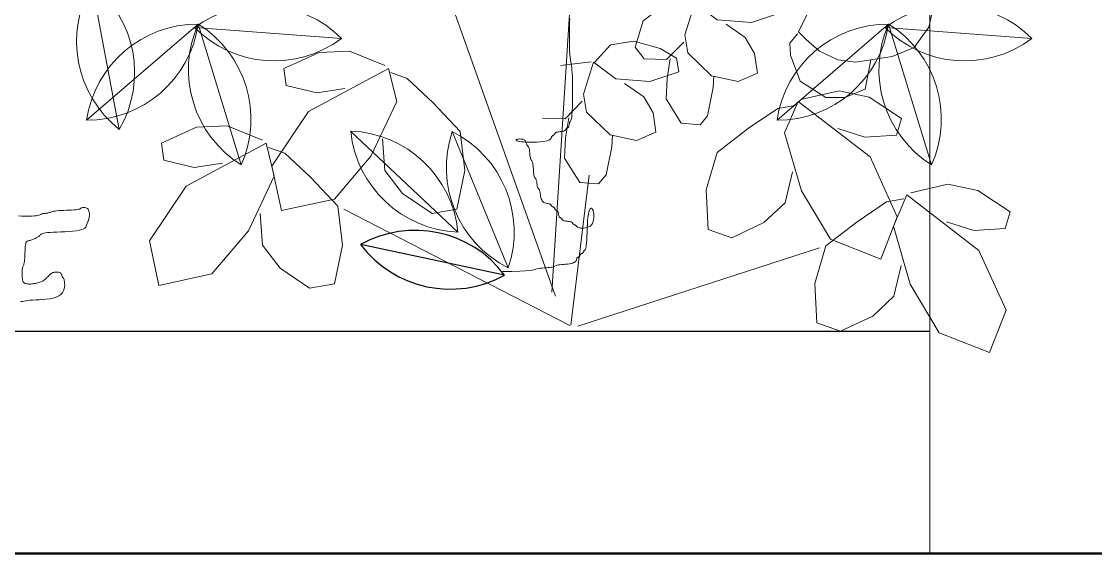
# Model space of a CAD drawing. Header units: millimetres. Extents: x 42 to 552, y 43 to 535.
# Drawn here: x 285.1917 to 285.6748, y 504.2378 to 504.4771 of the extents above; entities that cross this region are included whole.
import ezdxf

# ---------------------------------------------------------------- set-up
doc = ezdxf.new("R2010")
doc.units = ezdxf.units.MM
doc.header["$LTSCALE"] = 0.75
doc.header["$MEASUREMENT"] = 0
doc.layers.add('1VEGETAÇÃO', color=7, linetype='Continuous')
doc.layers.add('SOMBRA', color=9, linetype='Continuous')
for name, color, linetype, lineweight in [('Gramado', 9, 'Continuous', 0), ('Linhas', 7, 'Continuous', 15), ('Linhas medias', 7, 'Continuous', 30), ('Paredes', 7, 'Continuous', 50)]:
    doc.layers.add(name, color=color, linetype=linetype, lineweight=lineweight)

# ---------------------------------------------------------------- blocks, each defined once
blk = doc.blocks.new('FOLHA')
at = {"layer": 'SOMBRA'}
blk.add_line((0, 0), (0.0098, 0.13218), dxfattribs=at)
for centre, start, end in [((0.08092, 0.06046), 134.75923, 216.7621), ((-0.07113, 0.07173), 314.75923, 36.7621)]:
    blk.add_arc(centre, 0.10101, start, end, dxfattribs=at)
blk = doc.blocks.new('arbusto8vista')
for p, q in [((-0.89935, 0.13519), (-0.87478, 0.00494)), ((-0.46975, 0.09723), (-0.46983, 0.09292)), ((-0.46963, 0.10117), (-0.46975, 0.09723)), ((-0.46945, 0.10454), (-0.46963, 0.10117)), ((-0.18267, 0.0997), (-0.28303, 0.01313)), ((-0.18267, 0.0997), (-0.14392, -0.02705)), ((-0.46983, 0.09292), (-0.46985, 0.08841)), ((-0.46985, 0.08841), (-0.46983, 0.08391)), ((-0.1859, 0.09648), (-0.05371, 0.08668)), ((-0.46983, 0.08391), (-0.46975, 0.07959)), ((-0.46975, 0.07959), (-0.46963, 0.07565)), ((-0.46963, 0.07565), (-0.46945, 0.07228)), ((-0.46945, 0.07228), (-0.46922, 0.0696)), ((-0.46922, 0.0696), (-0.46896, 0.06748)), ((-0.46896, 0.06748), (-0.46867, 0.06573)), ((-0.46867, 0.06573), (-0.46837, 0.06415)), ((-0.46837, 0.06415), (-0.46807, 0.06254)), ((-0.46807, 0.06254), (-0.46778, 0.06071)), ((-0.46778, 0.06071), (-0.46752, 0.05847)), ((-0.46752, 0.05847), (-0.4673, 0.05561)), ((-0.4673, 0.05561), (-0.46712, 0.05202)), ((-0.46712, 0.05202), (-0.46699, 0.04782)), ((-0.46699, 0.04782), (-0.46692, 0.04321)), ((-0.46692, 0.04321), (-0.46689, 0.03841)), ((-0.46699, 0.029), (-0.46712, 0.0248)), ((-0.46692, 0.0336), (-0.46699, 0.029)), ((-0.46689, 0.03841), (-0.46692, 0.0336)), ((-0.4673, 0.0212), (-0.46752, 0.01836)), ((-0.46712, 0.0248), (-0.4673, 0.0212)), ((-0.46988, 0.00997), (-0.46999, 0.00937)), ((-0.46977, 0.01055), (-0.46988, 0.00997)), ((-0.46963, 0.01107), (-0.46977, 0.01055)), ((-0.46945, 0.01152), (-0.46963, 0.01107)), ((-0.46922, 0.01189), (-0.46945, 0.01152)), ((-0.46896, 0.01228), (-0.46922, 0.01189)), ((-0.46867, 0.01279), (-0.46896, 0.01228)), ((-0.46837, 0.01354), (-0.46867, 0.01279)), ((-0.46807, 0.01464), (-0.46837, 0.01354)), ((-0.46778, 0.01621), (-0.46807, 0.01464)), ((-0.46752, 0.01836), (-0.46778, 0.01621)), ((-0.57006, -0.08741), (-0.66661, 0.0034)), ((-0.52487, -0.11967), (-0.57519, 0.00295)), ((-0.48366, 0.00005), (-0.48393, -0.0001)), ((-0.48344, 0.00023), (-0.48366, 0.00005)), ((-0.48326, 0.00045), (-0.48344, 0.00023)), ((-0.4831, 0.00072), (-0.48326, 0.00045)), ((-0.48295, 0.001), (-0.4831, 0.00072)), ((-0.48277, 0.00131), (-0.48295, 0.001)), ((-0.48253, 0.00161), (-0.48277, 0.00131)), ((-0.48223, 0.00189), (-0.48253, 0.00161)), ((-0.48182, 0.00216), (-0.48223, 0.00189)), ((-0.48129, 0.00238), (-0.48182, 0.00216)), ((-0.48061, 0.00256), (-0.48129, 0.00238)), ((-0.47982, 0.0027), (-0.48061, 0.00256)), ((-0.47896, 0.00282), (-0.47982, 0.0027)), ((-0.47806, 0.00292), (-0.47896, 0.00282)), ((-0.47716, 0.00302), (-0.47806, 0.00292)), ((-0.47629, 0.00314), (-0.47716, 0.00302)), ((-0.4755, 0.00328), (-0.47629, 0.00314)), ((-0.47483, 0.00346), (-0.4755, 0.00328)), ((-0.4743, 0.00368), (-0.47483, 0.00346)), ((-0.47389, 0.00394), (-0.4743, 0.00368)), ((-0.47358, 0.00423), (-0.47389, 0.00394)), ((-0.47335, 0.00453), (-0.47358, 0.00423)), ((-0.47317, 0.00483), (-0.47335, 0.00453)), ((-0.47301, 0.00512), (-0.47317, 0.00483)), ((-0.47286, 0.00538), (-0.47301, 0.00512)), ((-0.47268, 0.00561), (-0.47286, 0.00538)), ((-0.47245, 0.00579), (-0.47268, 0.00561)), ((-0.47219, 0.00593), (-0.47245, 0.00579)), ((-0.4719, 0.00607), (-0.47219, 0.00593)), ((-0.4716, 0.00621), (-0.4719, 0.00607)), ((-0.4713, 0.00638), (-0.4716, 0.00621)), ((-0.47101, 0.00659), (-0.4713, 0.00638)), ((-0.47075, 0.00686), (-0.47101, 0.00659)), ((-0.47053, 0.00722), (-0.47075, 0.00686)), ((-0.47035, 0.00767), (-0.47053, 0.00722)), ((-0.47021, 0.00819), (-0.47035, 0.00767)), ((-0.47009, 0.00877), (-0.47021, 0.00819)), ((-0.46999, 0.00937), (-0.47009, 0.00877)), ((-0.51773, -0.00485), (-0.51765, -0.00456)), ((-0.51754, -0.00515), (-0.51773, -0.00485)), ((-0.51765, -0.00456), (-0.51732, -0.0043)), ((-0.51701, -0.00545), (-0.51754, -0.00515)), ((-0.51732, -0.0043), (-0.5168, -0.00407)), ((-0.51612, -0.00574), (-0.51701, -0.00545)), ((-0.5168, -0.00407), (-0.51612, -0.0039)), ((-0.51612, -0.0039), (-0.51533, -0.00378)), ((-0.5148, -0.006), (-0.51612, -0.00574)), ((-0.51533, -0.00378), (-0.51447, -0.00372)), ((-0.51303, -0.00622), (-0.5148, -0.006)), ((-0.51447, -0.00372), (-0.51357, -0.00374)), ((-0.51357, -0.00374), (-0.51267, -0.00382)), ((-0.51078, -0.0064), (-0.51303, -0.00622)), ((-0.51267, -0.00382), (-0.5118, -0.004)), ((-0.5118, -0.004), (-0.51102, -0.00426)), ((-0.51102, -0.00426), (-0.51034, -0.00461)), ((-0.50816, -0.00652), (-0.51078, -0.0064)), ((-0.51034, -0.00461), (-0.50981, -0.00506)), ((-0.50981, -0.00506), (-0.5094, -0.00558)), ((-0.5094, -0.00558), (-0.50909, -0.00616)), ((-0.50909, -0.00616), (-0.50886, -0.00676)), ((-0.50886, -0.00676), (-0.50868, -0.00736)), ((-0.50868, -0.00736), (-0.50853, -0.00794)), ((-0.50853, -0.00794), (-0.50837, -0.00846)), ((-0.50837, -0.00846), (-0.50819, -0.00891)), ((-0.50819, -0.00891), (-0.50796, -0.00927)), ((-0.50528, -0.00657), (-0.50816, -0.00652)), ((-0.50796, -0.00927), (-0.5077, -0.00957)), ((-0.5077, -0.00957), (-0.50741, -0.00984)), ((-0.50227, -0.00656), (-0.50528, -0.00657)), ((-0.49926, -0.00647), (-0.50227, -0.00656)), ((-0.49639, -0.0063), (-0.49926, -0.00647)), ((-0.49376, -0.00604), (-0.49639, -0.0063)), ((-0.49151, -0.00568), (-0.49376, -0.00604)), ((-0.48973, -0.00524), (-0.49151, -0.00568)), ((-0.48839, -0.00471), (-0.48973, -0.00524)), ((-0.48741, -0.00413), (-0.48839, -0.00471)), ((-0.48673, -0.00353), (-0.48741, -0.00413)), ((-0.48628, -0.00293), (-0.48673, -0.00353)), ((-0.48599, -0.00236), (-0.48628, -0.00293)), ((-0.48578, -0.00183), (-0.48599, -0.00236)), ((-0.48559, -0.00138), (-0.48578, -0.00183)), ((-0.48537, -0.00103), (-0.48559, -0.00138)), ((-0.4851, -0.00075), (-0.48537, -0.00103)), ((-0.48482, -0.00054), (-0.4851, -0.00075)), ((-0.48451, -0.00038), (-0.48482, -0.00054)), ((-0.48421, -0.00023), (-0.48451, -0.00038)), ((-0.48393, -0.0001), (-0.48421, -0.00023)), ((-0.50741, -0.00984), (-0.50711, -0.01012)), ((-0.50711, -0.01012), (-0.50681, -0.01045)), ((-0.50681, -0.01045), (-0.50652, -0.01088)), ((-0.50652, -0.01088), (-0.50626, -0.01142)), ((-0.50626, -0.01142), (-0.50604, -0.01214)), ((-0.50604, -0.01214), (-0.50586, -0.01304)), ((-0.50586, -0.01304), (-0.50572, -0.01409)), ((-0.50572, -0.01409), (-0.5056, -0.01524)), ((-0.5056, -0.01524), (-0.5055, -0.01644)), ((-0.5055, -0.01644), (-0.5054, -0.01764)), ((-0.5054, -0.01764), (-0.50528, -0.01879)), ((-0.50528, -0.01879), (-0.50514, -0.01984)), ((-0.50514, -0.01984), (-0.50496, -0.02074)), ((-0.50496, -0.02074), (-0.50474, -0.02146)), ((-0.50474, -0.02146), (-0.50447, -0.02203)), ((-0.50447, -0.02203), (-0.50419, -0.02251)), ((-0.50419, -0.02251), (-0.50388, -0.02296)), ((-0.50388, -0.02296), (-0.50358, -0.02343)), ((-0.50358, -0.02343), (-0.5033, -0.02399)), ((-0.5033, -0.02399), (-0.50303, -0.02469)), ((-0.50303, -0.02469), (-0.50281, -0.02558)), ((-0.50281, -0.02558), (-0.50263, -0.0267)), ((-0.50263, -0.0267), (-0.50249, -0.02802)), ((-0.50249, -0.02802), (-0.50237, -0.02945)), ((-0.50237, -0.02945), (-0.50227, -0.03096)), ((-0.50227, -0.03096), (-0.50217, -0.03246)), ((-0.50217, -0.03246), (-0.50205, -0.0339)), ((-0.50205, -0.0339), (-0.50191, -0.03521)), ((-0.50191, -0.03521), (-0.50173, -0.03633)), ((-0.50173, -0.03633), (-0.50151, -0.03722)), ((-0.50151, -0.03722), (-0.50124, -0.03791)), ((-0.50124, -0.03791), (-0.50096, -0.03845)), ((-0.50096, -0.03845), (-0.50066, -0.03889)), ((-0.50066, -0.03889), (-0.50036, -0.03927)), ((-0.50036, -0.03927), (-0.50007, -0.03966)), ((-0.50007, -0.03966), (-0.49981, -0.0401)), ((-0.49981, -0.0401), (-0.49958, -0.04063)), ((-0.49958, -0.04063), (-0.4994, -0.04131)), ((-0.4994, -0.04131), (-0.49926, -0.0421)), ((-0.49926, -0.0421), (-0.49915, -0.04296)), ((-0.49915, -0.04296), (-0.49904, -0.04386)), ((-0.49904, -0.04386), (-0.49894, -0.04476)), ((-0.49894, -0.04476), (-0.49882, -0.04562)), ((-0.49882, -0.04562), (-0.49868, -0.04641)), ((-0.49868, -0.04641), (-0.4985, -0.04709)), ((-0.4985, -0.04709), (-0.49828, -0.04762)), ((-0.49828, -0.04762), (-0.49802, -0.04805)), ((-0.49802, -0.04805), (-0.49773, -0.04842)), ((-0.49773, -0.04842), (-0.49743, -0.04877)), ((-0.49743, -0.04877), (-0.49713, -0.04914)), ((-0.49713, -0.04914), (-0.49684, -0.04958)), ((-0.49684, -0.04958), (-0.49658, -0.05014)), ((-0.49658, -0.05014), (-0.49635, -0.05085)), ((-0.49635, -0.05085), (-0.49617, -0.05175)), ((-0.49617, -0.05175), (-0.49602, -0.0528)), ((-0.49602, -0.0528), (-0.49586, -0.05395)), ((-0.49586, -0.05395), (-0.49568, -0.05515)), ((-0.49568, -0.05515), (-0.49545, -0.05635)), ((-0.49545, -0.05635), (-0.49514, -0.0575)), ((-0.49514, -0.0575), (-0.49473, -0.05855)), ((-0.49473, -0.05855), (-0.4942, -0.05945)), ((-0.4942, -0.05945), (-0.49352, -0.06016)), ((-0.49352, -0.06016), (-0.49274, -0.06071)), ((-0.49274, -0.06071), (-0.49187, -0.06111)), ((-0.49187, -0.06111), (-0.49097, -0.0614)), ((-0.49097, -0.0614), (-0.49007, -0.06162)), ((-0.49007, -0.06162), (-0.48921, -0.0618)), ((-0.48921, -0.0618), (-0.48842, -0.06196)), ((-0.48842, -0.06196), (-0.48774, -0.06214)), ((-0.48774, -0.06214), (-0.48721, -0.06237)), ((-0.48721, -0.06237), (-0.4868, -0.06263)), ((-0.4868, -0.06263), (-0.48649, -0.06292)), ((-0.48649, -0.06292), (-0.48626, -0.06322)), ((-0.48626, -0.06322), (-0.48608, -0.06352)), ((-0.48608, -0.06352), (-0.48593, -0.06381)), ((-0.48593, -0.06381), (-0.48577, -0.06407)), ((-0.48577, -0.06407), (-0.48559, -0.06429)), ((-0.48559, -0.06429), (-0.48537, -0.06447)), ((-0.48537, -0.06447), (-0.4851, -0.06461)), ((-0.4851, -0.06461), (-0.48482, -0.06473)), ((-0.48482, -0.06473), (-0.48451, -0.06483)), ((-0.48451, -0.06483), (-0.48421, -0.06493)), ((-0.48421, -0.06493), (-0.48393, -0.06505)), ((-0.48393, -0.06505), (-0.48366, -0.06519)), ((-0.48366, -0.06519), (-0.48344, -0.06537)), ((-0.48344, -0.06537), (-0.48326, -0.06559)), ((-0.48326, -0.06559), (-0.48312, -0.06585)), ((-0.48312, -0.06585), (-0.483, -0.06614)), ((-0.483, -0.06614), (-0.4829, -0.06644)), ((-0.4829, -0.06644), (-0.4828, -0.06674)), ((-0.4828, -0.06674), (-0.48268, -0.06703)), ((-0.48268, -0.06703), (-0.48254, -0.06729)), ((-0.48254, -0.06729), (-0.48236, -0.06752)), ((-0.48236, -0.06752), (-0.48214, -0.0677)), ((-0.45179, -0.0676), (-0.45232, -0.06916)), ((-0.45122, -0.06658), (-0.45179, -0.0676)), ((-0.45062, -0.06604), (-0.45122, -0.06658)), ((-0.45002, -0.06596), (-0.45062, -0.06604)), ((-0.44944, -0.06629), (-0.45002, -0.06596)), ((-0.44892, -0.067), (-0.44944, -0.06629)), ((-0.44847, -0.06806), (-0.44892, -0.067)), ((-0.48214, -0.0677), (-0.48187, -0.06785)), ((-0.48187, -0.06785), (-0.48159, -0.06798)), ((-0.48159, -0.06798), (-0.48129, -0.06812)), ((-0.48129, -0.06812), (-0.48099, -0.06829)), ((-0.48099, -0.06829), (-0.4807, -0.0685)), ((-0.4807, -0.0685), (-0.48044, -0.06878)), ((-0.48044, -0.06878), (-0.48021, -0.06913)), ((-0.48021, -0.06913), (-0.48003, -0.06958)), ((-0.48003, -0.06958), (-0.47989, -0.07011)), ((-0.47989, -0.07011), (-0.47978, -0.07068)), ((-0.47978, -0.07068), (-0.47967, -0.07128)), ((-0.47967, -0.07128), (-0.47957, -0.07188)), ((-0.47957, -0.07188), (-0.47945, -0.07246)), ((-0.47945, -0.07246), (-0.47931, -0.07298)), ((-0.47931, -0.07298), (-0.47913, -0.07343)), ((-0.47913, -0.07343), (-0.47891, -0.07379)), ((-0.47891, -0.07379), (-0.47865, -0.07406)), ((-0.47865, -0.07406), (-0.47836, -0.07427)), ((-0.47836, -0.07427), (-0.47806, -0.07444)), ((-0.47806, -0.07444), (-0.47776, -0.07458)), ((-0.47776, -0.07458), (-0.47747, -0.07472)), ((-0.47747, -0.07472), (-0.47721, -0.07487)), ((-0.47721, -0.07487), (-0.47698, -0.07505)), ((-0.47698, -0.07505), (-0.4768, -0.07527)), ((-0.4768, -0.07527), (-0.47665, -0.07553)), ((-0.47665, -0.07553), (-0.47649, -0.07582)), ((-0.47649, -0.07582), (-0.47631, -0.07612)), ((-0.47631, -0.07612), (-0.47608, -0.07642)), ((-0.47608, -0.07642), (-0.47577, -0.07671)), ((-0.47577, -0.07671), (-0.47536, -0.07697)), ((-0.47536, -0.07697), (-0.47483, -0.0772)), ((-0.47483, -0.0772), (-0.47416, -0.07738)), ((-0.4534, -0.07713), (-0.45361, -0.08058)), ((-0.45313, -0.07398), (-0.4534, -0.07713)), ((-0.45277, -0.07128), (-0.45313, -0.07398)), ((-0.45232, -0.06916), (-0.45277, -0.07128)), ((-0.44854, -0.07804), (-0.4481, -0.07631)), ((-0.44812, -0.0694), (-0.44847, -0.06806)), ((-0.44789, -0.07098), (-0.44812, -0.0694)), ((-0.4481, -0.07631), (-0.44786, -0.07451)), ((-0.44779, -0.07271), (-0.44789, -0.07098)), ((-0.44786, -0.07451), (-0.44779, -0.07271)), ((-0.47416, -0.07738), (-0.47337, -0.07752)), ((-0.47337, -0.07752), (-0.4725, -0.07763)), ((-0.4725, -0.07763), (-0.4716, -0.07773)), ((-0.4716, -0.07773), (-0.4707, -0.07784)), ((-0.4707, -0.07784), (-0.46984, -0.07795)), ((-0.46984, -0.07795), (-0.46905, -0.07809)), ((-0.46905, -0.07809), (-0.46837, -0.07827)), ((-0.46837, -0.07827), (-0.46784, -0.0785)), ((-0.46784, -0.0785), (-0.46743, -0.07876)), ((-0.46743, -0.07876), (-0.46712, -0.07905)), ((-0.46712, -0.07905), (-0.46689, -0.07935)), ((-0.46689, -0.07935), (-0.46671, -0.07965)), ((-0.46671, -0.07965), (-0.46656, -0.07994)), ((-0.46656, -0.07994), (-0.4664, -0.0802)), ((-0.4664, -0.0802), (-0.46622, -0.08042)), ((-0.46622, -0.08042), (-0.466, -0.0806)), ((-0.466, -0.0806), (-0.46573, -0.08074)), ((-0.46573, -0.08074), (-0.46545, -0.08086)), ((-0.46545, -0.08086), (-0.46514, -0.08096)), ((-0.46514, -0.08096), (-0.46484, -0.08106)), ((-0.46484, -0.08106), (-0.46456, -0.08118)), ((-0.46456, -0.08118), (-0.46429, -0.08132)), ((-0.46429, -0.08132), (-0.46407, -0.0815)), ((-0.46407, -0.0815), (-0.46389, -0.08172)), ((-0.46389, -0.08172), (-0.46372, -0.08199)), ((-0.46372, -0.08199), (-0.46352, -0.08227)), ((-0.46352, -0.08227), (-0.46326, -0.08257)), ((-0.46326, -0.08257), (-0.4629, -0.08287)), ((-0.4629, -0.08287), (-0.4624, -0.08316)), ((-0.4624, -0.08316), (-0.46173, -0.08342)), ((-0.46173, -0.08342), (-0.46084, -0.08365)), ((-0.46084, -0.08365), (-0.45972, -0.08382)), ((-0.45972, -0.08382), (-0.4584, -0.08391)), ((-0.4584, -0.08391), (-0.45696, -0.08389)), ((-0.45696, -0.08389), (-0.45546, -0.08372)), ((-0.45546, -0.08372), (-0.45396, -0.08337)), ((-0.45396, -0.08337), (-0.45252, -0.08282)), ((-0.45378, -0.08419), (-0.45392, -0.08779)), ((-0.45361, -0.08058), (-0.45378, -0.08419)), ((-0.45252, -0.08282), (-0.4512, -0.08202)), ((-0.4512, -0.08202), (-0.45008, -0.08096)), ((-0.45008, -0.08096), (-0.44919, -0.07961)), ((-0.44919, -0.07961), (-0.44854, -0.07804)), ((-0.4542, -0.09439), (-0.45438, -0.09709)), ((-0.45406, -0.09124), (-0.4542, -0.09439)), ((-0.45392, -0.08779), (-0.45406, -0.09124)), ((-0.45761, -0.10623), (-0.45784, -0.10641)), ((-0.45743, -0.10601), (-0.45761, -0.10623)), ((-0.45729, -0.10574), (-0.45743, -0.10601)), ((-0.45718, -0.10546), (-0.45729, -0.10574)), ((-0.45707, -0.10516), (-0.45718, -0.10546)), ((-0.45697, -0.10486), (-0.45707, -0.10516)), ((-0.45686, -0.10457), (-0.45697, -0.10486)), ((-0.45671, -0.10431), (-0.45686, -0.10457)), ((-0.45654, -0.10408), (-0.45671, -0.10431)), ((-0.45631, -0.10389), (-0.45654, -0.10408)), ((-0.45605, -0.10367), (-0.45631, -0.10389)), ((-0.45576, -0.10333), (-0.45605, -0.10367)), ((-0.45546, -0.1028), (-0.45576, -0.10333)), ((-0.45516, -0.102), (-0.45546, -0.1028)), ((-0.45487, -0.10083), (-0.45516, -0.102)), ((-0.45461, -0.09922), (-0.45487, -0.10083)), ((-0.45438, -0.09709), (-0.45461, -0.09922)), ((-0.46811, -0.11573), (-0.46968, -0.116)), ((-0.46676, -0.11537), (-0.46811, -0.11573)), ((-0.46569, -0.11492), (-0.46676, -0.11537)), ((-0.46488, -0.1144), (-0.46569, -0.11492)), ((-0.46429, -0.11382), (-0.46488, -0.1144)), ((-0.46387, -0.11322), (-0.46429, -0.11382)), ((-0.46357, -0.11262), (-0.46387, -0.11322)), ((-0.46335, -0.11205), (-0.46357, -0.11262)), ((-0.46318, -0.11152), (-0.46335, -0.11205)), ((-0.46299, -0.11107), (-0.46318, -0.11152)), ((-0.46277, -0.11071), (-0.46299, -0.11107)), ((-0.46251, -0.11044), (-0.46277, -0.11071)), ((-0.46222, -0.11023), (-0.46251, -0.11044)), ((-0.46192, -0.11006), (-0.46222, -0.11023)), ((-0.46162, -0.10992), (-0.46192, -0.11006)), ((-0.46133, -0.10979), (-0.46162, -0.10992)), ((-0.46107, -0.10964), (-0.46133, -0.10979)), ((-0.46084, -0.10946), (-0.46107, -0.10964)), ((-0.46066, -0.10923), (-0.46084, -0.10946)), ((-0.46052, -0.10897), (-0.46066, -0.10923)), ((-0.46041, -0.10868), (-0.46052, -0.10897)), ((-0.4603, -0.10838), (-0.46041, -0.10868)), ((-0.4602, -0.10808), (-0.4603, -0.10838)), ((-0.46008, -0.10779), (-0.4602, -0.10808)), ((-0.45994, -0.10753), (-0.46008, -0.10779)), ((-0.45976, -0.10731), (-0.45994, -0.10753)), ((-0.45954, -0.10713), (-0.45976, -0.10731)), ((-0.45928, -0.10699), (-0.45954, -0.10713)), ((-0.45899, -0.10687), (-0.45928, -0.10699)), ((-0.45869, -0.10677), (-0.45899, -0.10687)), ((-0.45839, -0.10667), (-0.45869, -0.10677)), ((-0.4581, -0.10655), (-0.45839, -0.10667)), ((-0.45784, -0.10641), (-0.4581, -0.10655)), ((-0.52173, -0.12283), (-0.53133, -0.1229)), ((-0.51448, -0.12264), (-0.52173, -0.12283)), ((-0.50919, -0.12235), (-0.51448, -0.12264)), ((-0.5055, -0.12199), (-0.50919, -0.12235)), ((-0.50301, -0.1216), (-0.5055, -0.12199)), ((-0.50136, -0.1212), (-0.50301, -0.1216)), ((-0.50016, -0.12082), (-0.50136, -0.1212)), ((-0.49904, -0.12048), (-0.50016, -0.12082)), ((-0.49769, -0.12021), (-0.49904, -0.12048)), ((-0.49612, -0.12001), (-0.49769, -0.12021)), ((-0.49439, -0.11984), (-0.49612, -0.12001)), ((-0.49259, -0.11971), (-0.49439, -0.11984)), ((-0.49078, -0.11959), (-0.49259, -0.11971)), ((-0.48905, -0.11946), (-0.49078, -0.11959)), ((-0.48748, -0.11932), (-0.48905, -0.11946)), ((-0.48613, -0.11914), (-0.48748, -0.11932)), ((-0.48506, -0.11891), (-0.48613, -0.11914)), ((-0.48421, -0.11865), (-0.48506, -0.11891)), ((-0.48352, -0.11836), (-0.48421, -0.11865)), ((-0.4829, -0.11806), (-0.48352, -0.11836)), ((-0.48228, -0.11776), (-0.4829, -0.11806)), ((-0.48159, -0.11747), (-0.48228, -0.11776)), ((-0.48074, -0.11721), (-0.48159, -0.11747)), ((-0.47967, -0.11699), (-0.48074, -0.11721)), ((-0.47832, -0.11681), (-0.47967, -0.11699)), ((-0.47675, -0.11666), (-0.47832, -0.11681)), ((-0.47502, -0.11652), (-0.47675, -0.11666)), ((-0.47322, -0.11638), (-0.47502, -0.11652)), ((-0.47141, -0.11621), (-0.47322, -0.11638)), ((-0.46968, -0.116), (-0.47141, -0.11621))]:
    blk.add_line(p, q)
for centre, start, end in [((-0.81215, 0.0842), 149.68098, 231.68386), ((-0.96198, 0.05593), 329.68098, 51.68386), ((-0.12544, 0.01555), 44.75923, 126.7621), ((-0.18306, -0.00131), 89.77859, 171.78147), ((-0.28264, 0.11414), 269.77859, 351.78147), ((-0.09039, 0.05861), 155.99658, 237.99946), ((-0.2362, 0.01404), 335.99658, 57.99946), ((-0.11417, 0.1676), 224.75923, 306.7621), ((-0.67057, -0.09753), 5.74917, 87.75205), ((-0.5661, 0.01352), 185.74917, 267.75205), ((-0.4795, -0.02942), 161.30863, 243.31151), ((-0.62055, -0.0873), 341.30863, 63.31151)]:
    blk.add_arc(centre, 0.10101, start, end)
at = {"rotation": 82.22966397680052}
blk.add_blockref('FOLHA', (-0.5281, -0.12613), dxfattribs=at)
blk = doc.blocks.new('arbusto2vista')
for p, q in [((-0.20177, 0.40803), (-0.21233, 0.40183)), ((-0.18224, 0.40337), (-0.19128, 0.40922)), ((-0.1808, 0.40403), (-0.16714, 0.40594)), ((-0.16714, 0.40594), (-0.15719, 0.40193)), ((-0.21233, 0.40183), (-0.21824, 0.39562)), ((-0.18949, 0.39371), (-0.18176, 0.40359)), ((-0.18176, 0.40359), (-0.17371, 0.39092)), ((-0.15719, 0.40193), (-0.15068, 0.39139)), ((-0.27982, 0.39049), (-0.26969, 0.39507)), ((-0.26969, 0.39507), (-0.26161, 0.39517)), ((-0.26161, 0.39517), (-0.2492, 0.39085)), ((-0.21824, 0.39562), (-0.21777, 0.38944)), ((-0.20402, 0.38857), (-0.18949, 0.39371)), ((-0.15068, 0.39139), (-0.15316, 0.3853)), ((-0.1417, 0.39054), (-0.13236, 0.39343)), ((-0.13236, 0.39343), (-0.12665, 0.38852)), ((-0.27929, 0.38931), (-0.28604, 0.38626)), ((-0.26838, 0.38573), (-0.27929, 0.38931)), ((-0.2492, 0.39085), (-0.2406, 0.38339)), ((-0.21777, 0.38944), (-0.20402, 0.38857)), ((-0.19964, 0.38274), (-0.19282, 0.39079)), ((-0.17371, 0.39092), (-0.17292, 0.38276)), ((-0.16286, 0.38234), (-0.17238, 0.38797)), ((-0.14869, 0.3848), (-0.1417, 0.39054)), ((-0.12665, 0.38852), (-0.12376, 0.37788)), ((-0.28604, 0.38626), (-0.28827, 0.37319)), ((-0.25738, 0.37296), (-0.26838, 0.38573)), ((-0.2406, 0.38339), (-0.23446, 0.37623)), ((-0.2018, 0.37467), (-0.19964, 0.38274)), ((-0.17292, 0.38276), (-0.18056, 0.37009)), ((-0.16085, 0.37403), (-0.16457, 0.38228)), ((-0.15316, 0.3853), (-0.16286, 0.38234)), ((-0.15416, 0.37414), (-0.14869, 0.3848)), ((-0.32675, 0.37992), (-0.34159, 0.37676)), ((-0.31668, 0.3795), (-0.32675, 0.37992)), ((-0.31103, 0.37213), (-0.31668, 0.3795)), ((-0.28751, 0.37921), (-0.29823, 0.37082)), ((-0.12376, 0.37788), (-0.12805, 0.36681)), ((-0.34159, 0.37676), (-0.35702, 0.36979)), ((-0.31191, 0.36251), (-0.31103, 0.37213)), ((-0.28827, 0.37319), (-0.28787, 0.36202)), ((-0.25097, 0.36522), (-0.25738, 0.37296)), ((-0.23446, 0.37623), (-0.23181, 0.36395)), ((-0.20075, 0.36592), (-0.2018, 0.37467)), ((-0.15808, 0.36535), (-0.16085, 0.37403)), ((-0.15527, 0.36226), (-0.15416, 0.37414)), ((-0.11421, 0.37339), (-0.12206, 0.37174)), ((-0.10734, 0.36808), (-0.11421, 0.37339)), ((-0.35794, 0.36795), (-0.36193, 0.35622)), ((-0.35702, 0.36979), (-0.34601, 0.36341)), ((-0.29823, 0.37082), (-0.30855, 0.35764)), ((-0.18056, 0.37009), (-0.19139, 0.36448)), ((-0.18152, 0.36965), (-0.17988, 0.36472)), ((-0.12206, 0.37174), (-0.13405, 0.36189)), ((-0.10178, 0.35826), (-0.10734, 0.36808)), ((-0.34601, 0.36341), (-0.33649, 0.35778)), ((-0.3237, 0.35647), (-0.31191, 0.36251)), ((-0.24247, 0.36055), (-0.25247, 0.36596)), ((-0.24502, 0.34947), (-0.25097, 0.36522)), ((-0.23181, 0.36395), (-0.23755, 0.35994)), ((-0.19139, 0.36448), (-0.20075, 0.36592)), ((-0.17988, 0.36472), (-0.17407, 0.35316)), ((-0.16181, 0.35302), (-0.15808, 0.36535)), ((-0.34162, 0.34341), (-0.34425, 0.36208)), ((-0.32879, 0.35488), (-0.33847, 0.35831)), ((-0.33649, 0.35778), (-0.3237, 0.35647)), ((-0.30855, 0.35764), (-0.31259, 0.3473)), ((-0.28787, 0.36202), (-0.28564, 0.35452)), ((-0.23755, 0.35994), (-0.24247, 0.36055)), ((-0.15352, 0.34588), (-0.15527, 0.36226)), ((-0.13405, 0.36189), (-0.13815, 0.34754)), ((-0.10223, 0.34761), (-0.10178, 0.35826)), ((-0.36193, 0.35622), (-0.35892, 0.34055)), ((-0.32106, 0.34419), (-0.32879, 0.35488)), ((-0.28564, 0.35452), (-0.27908, 0.34258)), ((-0.18708, 0.35366), (-0.19764, 0.34747)), ((-0.17658, 0.35486), (-0.18708, 0.35366)), ((-0.16755, 0.34901), (-0.17658, 0.35486)), ((-0.17407, 0.35316), (-0.16979, 0.35012)), ((-0.16979, 0.35012), (-0.16181, 0.35302)), ((-0.28692, 0.33549), (-0.28271, 0.34804)), ((-0.24992, 0.3359), (-0.24502, 0.34947)), ((-0.1748, 0.33935), (-0.16707, 0.34923)), ((-0.16707, 0.34923), (-0.15901, 0.33655)), ((-0.34897, 0.33654), (-0.34162, 0.34341)), ((-0.3414, 0.34421), (-0.33483, 0.33867)), ((-0.32621, 0.3376), (-0.32106, 0.34419)), ((-0.31259, 0.3473), (-0.31171, 0.33635)), ((-0.19764, 0.34747), (-0.20355, 0.34125)), ((-0.1446, 0.33197), (-0.15352, 0.34588)), ((-0.13815, 0.34754), (-0.14076, 0.33239)), ((-0.10666, 0.33163), (-0.10223, 0.34761)), ((-0.35892, 0.34055), (-0.34897, 0.33654)), ((-0.33483, 0.33867), (-0.32621, 0.3376)), ((-0.27908, 0.34258), (-0.27241, 0.33425)), ((-0.20355, 0.34125), (-0.20308, 0.33508)), ((-0.18932, 0.3342), (-0.1748, 0.33935)), ((-0.09396, 0.33043), (-0.10481, 0.33829)), ((-0.31171, 0.33635), (-0.30894, 0.32767)), ((-0.29277, 0.32788), (-0.28692, 0.33549)), ((-0.27241, 0.33425), (-0.26182, 0.33265)), ((-0.24539, 0.26417), (-0.27097, 0.3349)), ((-0.26182, 0.33265), (-0.24992, 0.3359)), ((-0.24379, 0.26064), (-0.19381, 0.33643)), ((-0.20308, 0.33508), (-0.18932, 0.3342)), ((-0.18495, 0.32838), (-0.17813, 0.33642)), ((-0.15901, 0.33655), (-0.15823, 0.32839)), ((-0.13923, 0.32747), (-0.1446, 0.33197)), ((-0.14076, 0.33239), (-0.13518, 0.32052)), ((-0.11097, 0.32466), (-0.10666, 0.33163)), ((-0.09424, 0.3206), (-0.09396, 0.33043)), ((-0.30894, 0.32767), (-0.30194, 0.32374)), ((-0.30194, 0.32374), (-0.29277, 0.32788)), ((-0.18711, 0.32031), (-0.18495, 0.32838)), ((-0.15823, 0.32839), (-0.16586, 0.31572)), ((-0.14615, 0.31966), (-0.14988, 0.32791)), ((-0.11796, 0.31891), (-0.11097, 0.32466)), ((-0.18606, 0.31156), (-0.18711, 0.32031)), ((-0.14339, 0.31098), (-0.14615, 0.31966)), ((-0.13518, 0.32052), (-0.12981, 0.31398)), ((-0.1253, 0.31562), (-0.11796, 0.31891)), ((-0.09788, 0.31281), (-0.09424, 0.3206)), ((-0.34049, 0.31426), (-0.35743, 0.31426)), ((-0.35743, 0.31426), (-0.35002, 0.30392)), ((-0.32567, 0.31103), (-0.34049, 0.31426)), ((-0.16586, 0.31572), (-0.17669, 0.31012)), ((-0.16683, 0.31528), (-0.16518, 0.31035)), ((-0.12981, 0.31398), (-0.1253, 0.31562)), ((-0.35902, 0.31297), (-0.36749, 0.30392)), ((-0.31667, 0.3065), (-0.32567, 0.31103)), ((-0.17669, 0.31012), (-0.18606, 0.31156)), ((-0.16518, 0.31035), (-0.15937, 0.29879)), ((-0.14711, 0.29865), (-0.14339, 0.31098)), ((-0.12677, 0.30825), (-0.12913, 0.31316)), ((-0.10938, 0.30541), (-0.09788, 0.31281)), ((-0.31455, 0.29745), (-0.31667, 0.3065)), ((-0.12175, 0.30621), (-0.12677, 0.30825)), ((-0.12175, 0.30621), (-0.10938, 0.30541)), ((-0.36749, 0.30392), (-0.37119, 0.2884)), ((-0.35425, 0.28388), (-0.34896, 0.30198)), ((-0.35002, 0.30392), (-0.34366, 0.29487)), ((-0.13829, 0.29901), (-0.13501, 0.30333)), ((-0.33784, 0.28905), (-0.34525, 0.29616)), ((-0.34366, 0.29487), (-0.33255, 0.2884)), ((-0.31931, 0.28905), (-0.31455, 0.29745)), ((-0.15937, 0.29879), (-0.1551, 0.29576)), ((-0.1551, 0.29576), (-0.14711, 0.29865)), ((-0.31296, 0.23022), (-0.32831, 0.29034)), ((-0.37119, 0.2884), (-0.36378, 0.28064)), ((-0.33519, 0.27612), (-0.33784, 0.28905)), ((-0.33255, 0.2884), (-0.31931, 0.28905)), ((-0.36378, 0.28064), (-0.35425, 0.28388)), ((-0.35372, 0.28452), (-0.35002, 0.27677)), ((-0.38125, 0.27806), (-0.38866, 0.26707)), ((-0.37384, 0.27806), (-0.38125, 0.27806)), ((-0.37384, 0.27935), (-0.36272, 0.27935)), ((-0.36537, 0.2703), (-0.37384, 0.27806)), ((-0.36272, 0.27935), (-0.35531, 0.27612)), ((-0.35531, 0.27612), (-0.34578, 0.26707)), ((-0.35002, 0.27677), (-0.34261, 0.27224)), ((-0.34261, 0.27224), (-0.33519, 0.27612)), ((-0.38548, 0.27224), (-0.39872, 0.26901)), ((-0.39872, 0.26901), (-0.41354, 0.26125)), ((-0.38866, 0.26707), (-0.3929, 0.25673)), ((-0.3606, 0.25414), (-0.36537, 0.2703)), ((-0.34578, 0.26707), (-0.34102, 0.25673)), ((-0.41354, 0.26125), (-0.42148, 0.25349)), ((-0.3929, 0.25673), (-0.39395, 0.24897)), ((-0.34102, 0.25673), (-0.33837, 0.24768)), ((-0.25585, 0.06712), (-0.24379, 0.26064)), ((-0.42148, 0.25349), (-0.42519, 0.24315)), ((-0.35796, 0.24444), (-0.3606, 0.25414)), ((-0.39395, 0.24897), (-0.3929, 0.23539)), ((-0.33837, 0.24768), (-0.34102, 0.23539)), ((-0.42519, 0.24315), (-0.42625, 0.2341)), ((-0.40295, 0.23216), (-0.39395, 0.24186)), ((-0.35213, 0.23669), (-0.35902, 0.24574)), ((-0.35902, 0.22764), (-0.35796, 0.24444)), ((-0.31614, 0.22634), (-0.34366, 0.24121)), ((-0.41142, 0.22764), (-0.40295, 0.23216)), ((-0.3929, 0.23539), (-0.39025, 0.22505)), ((-0.3479, 0.2341), (-0.35213, 0.23669)), ((-0.34102, 0.23539), (-0.3479, 0.2341)), ((-0.42148, 0.22764), (-0.41142, 0.22764)), ((-0.36907, 0.21729), (-0.35902, 0.22764)), ((-0.2542, 0.06538), (-0.31296, 0.23022)), ((-0.12577, 0.21915), (-0.11161, 0.22756)), ((-0.11161, 0.22756), (-0.10034, 0.2315)), ((-0.10034, 0.2315), (-0.08838, 0.23096)), ((-0.08838, 0.23096), (-0.08024, 0.227)), ((-0.39025, 0.22505), (-0.38125, 0.21923)), ((-0.08024, 0.227), (-0.07373, 0.21971)), ((-0.38125, 0.21923), (-0.36907, 0.21729)), ((-0.1347, 0.20525), (-0.12577, 0.21915)), ((-0.07373, 0.21971), (-0.07581, 0.21248)), ((-0.10311, 0.20811), (-0.11786, 0.20588)), ((-0.08916, 0.20131), (-0.10311, 0.20811)), ((-0.07581, 0.21248), (-0.08428, 0.20542)), ((-0.19105, 0.19713), (-0.18385, 0.20513)), ((-0.18385, 0.20513), (-0.1734, 0.2067)), ((-0.1734, 0.2067), (-0.16159, 0.20346)), ((-0.16159, 0.20346), (-0.15428, 0.19899)), ((-0.13655, 0.1985), (-0.1347, 0.20525)), ((-0.11786, 0.20588), (-0.13272, 0.20193)), ((-0.08428, 0.20542), (-0.09613, 0.20471)), ((-0.15428, 0.19899), (-0.15312, 0.19291)), ((-0.13272, 0.20193), (-0.14119, 0.19192)), ((-0.08439, 0.19487), (-0.08916, 0.20131)), ((-0.20631, 0.19569), (-0.21487, 0.18923)), ((-0.19262, 0.19739), (-0.20631, 0.19569)), ((-0.19158, 0.19722), (-0.19606, 0.18289)), ((-0.18154, 0.18969), (-0.19158, 0.19722)), ((-0.08636, 0.18641), (-0.08439, 0.19487)), ((-0.21487, 0.18923), (-0.21842, 0.17737)), ((-0.16618, 0.18849), (-0.18154, 0.18969)), ((-0.15312, 0.19291), (-0.16618, 0.18849)), ((-0.14119, 0.19192), (-0.1449, 0.18431)), ((-0.1689, 0.18173), (-0.17757, 0.18773)), ((-0.1449, 0.18431), (-0.14153, 0.1809)), ((-0.09297, 0.17726), (-0.08636, 0.18641)), ((-0.22949, 0.17852), (-0.21905, 0.18009)), ((-0.21905, 0.18009), (-0.20724, 0.17685)), ((-0.20431, 0.17179), (-0.19658, 0.1797)), ((-0.19606, 0.18289), (-0.1947, 0.1748)), ((-0.16471, 0.17449), (-0.1689, 0.18173)), ((-0.14885, 0.17917), (-0.14537, 0.18336)), ((-0.14861, 0.17375), (-0.14885, 0.17917)), ((-0.14153, 0.1809), (-0.13548, 0.1756)), ((-0.36063, 0.17498), (-0.37651, 0.16787)), ((-0.34687, 0.17562), (-0.36063, 0.17498)), ((-0.33099, 0.16916), (-0.34687, 0.17562)), ((-0.2367, 0.17053), (-0.22949, 0.17852)), ((-0.21842, 0.17737), (-0.21444, 0.17213)), ((-0.20724, 0.17685), (-0.19992, 0.17238)), ((-0.1947, 0.1748), (-0.18404, 0.16455)), ((-0.16345, 0.16577), (-0.16471, 0.17449)), ((-0.13548, 0.1756), (-0.12735, 0.17164)), ((-0.10284, 0.17324), (-0.09297, 0.17726)), ((-0.23827, 0.17078), (-0.25195, 0.16909)), ((-0.23722, 0.17061), (-0.24171, 0.15628)), ((-0.22719, 0.16308), (-0.23722, 0.17061)), ((-0.21444, 0.17213), (-0.20431, 0.17179)), ((-0.2041, 0.16324), (-0.20264, 0.17217)), ((-0.19992, 0.17238), (-0.19877, 0.1663)), ((-0.14861, 0.17375), (-0.14418, 0.16217)), ((-0.12735, 0.17164), (-0.11922, 0.17062)), ((-0.11922, 0.17062), (-0.10284, 0.17324)), ((-0.11502, 0.15856), (-0.11239, 0.17171)), ((-0.37651, 0.16787), (-0.37545, 0.16011)), ((-0.3294, 0.16787), (-0.3654, 0.14847)), ((-0.32569, 0.153), (-0.3294, 0.16787)), ((-0.32093, 0.16334), (-0.32834, 0.16593)), ((-0.19877, 0.1663), (-0.21183, 0.16188)), ((-0.18404, 0.16455), (-0.17212, 0.16195)), ((-0.18299, 0.16438), (-0.1833, 0.15919)), ((-0.17212, 0.16195), (-0.16345, 0.16577)), ((-0.37545, 0.16011), (-0.36169, 0.15688)), ((-0.30928, 0.15235), (-0.32093, 0.16334)), ((-0.21183, 0.16188), (-0.22719, 0.16308)), ((-0.21454, 0.15512), (-0.22322, 0.16112)), ((-0.20451, 0.15414), (-0.2041, 0.16324)), ((-0.14418, 0.16217), (-0.13268, 0.1548)), ((-0.36169, 0.15688), (-0.34899, 0.15882)), ((-0.24171, 0.15628), (-0.24034, 0.1482)), ((-0.21036, 0.14789), (-0.21454, 0.15512)), ((-0.1833, 0.15919), (-0.18591, 0.14651)), ((-0.14339, 0.15398), (-0.12667, 0.1578)), ((-0.13268, 0.1548), (-0.12408, 0.15473)), ((-0.12667, 0.1578), (-0.11319, 0.15495)), ((-0.12408, 0.15473), (-0.11502, 0.15856)), ((-0.11319, 0.15495), (-0.09867, 0.14537)), ((-0.33734, 0.12843), (-0.32569, 0.153)), ((-0.29711, 0.13942), (-0.30928, 0.15235)), ((-0.24995, 0.14518), (-0.24223, 0.15309)), ((-0.19771, 0.1432), (-0.20451, 0.15414)), ((-0.16752, 0.14089), (-0.15425, 0.14986)), ((-0.15425, 0.14986), (-0.14652, 0.15122)), ((-0.15122, 0.13888), (-0.14516, 0.15296)), ((-0.14516, 0.15296), (-0.11276, 0.12802)), ((-0.3654, 0.14847), (-0.38181, 0.12391)), ((-0.26009, 0.14553), (-0.24995, 0.14518)), ((-0.24974, 0.13663), (-0.24828, 0.14556)), ((-0.24034, 0.1482), (-0.22968, 0.13794)), ((-0.2091, 0.13917), (-0.21036, 0.14789)), ((-0.18591, 0.14651), (-0.18925, 0.14247)), ((-0.09867, 0.14537), (-0.10096, 0.13788)), ((-0.41569, 0.14136), (-0.43157, 0.13425)), ((-0.40192, 0.14201), (-0.41569, 0.14136)), ((-0.38604, 0.13555), (-0.40192, 0.14201)), ((-0.18925, 0.14247), (-0.19771, 0.1432)), ((-0.18162, 0.13009), (-0.16752, 0.14089)), ((-0.11506, 0.13691), (-0.12729, 0.14087)), ((-0.33205, 0.13619), (-0.33099, 0.12197)), ((-0.29499, 0.12197), (-0.29711, 0.13942)), ((-0.25016, 0.12753), (-0.24974, 0.13663)), ((-0.22968, 0.13794), (-0.21777, 0.13534)), ((-0.22864, 0.13777), (-0.22895, 0.13258)), ((-0.21777, 0.13534), (-0.2091, 0.13917)), ((-0.14368, 0.11276), (-0.15122, 0.13888)), ((-0.10096, 0.13788), (-0.11506, 0.13691)), ((-0.43157, 0.13425), (-0.43051, 0.1265)), ((-0.38445, 0.13425), (-0.42045, 0.11486)), ((-0.38075, 0.11938), (-0.38445, 0.13425)), ((-0.37598, 0.12973), (-0.38339, 0.13231)), ((-0.22895, 0.13258), (-0.23155, 0.11991)), ((-0.43051, 0.1265), (-0.41674, 0.12326)), ((-0.36434, 0.11874), (-0.37598, 0.12973)), ((-0.35375, 0.10904), (-0.33734, 0.12843)), ((-0.24336, 0.11659), (-0.25016, 0.12753)), ((-0.18652, 0.11321), (-0.18162, 0.13009)), ((-0.11276, 0.12802), (-0.10052, 0.10113)), ((-0.41674, 0.12326), (-0.40404, 0.1252)), ((-0.38181, 0.12391), (-0.37757, 0.10387)), ((-0.33099, 0.12197), (-0.32305, 0.11163)), ((-0.2987, 0.10452), (-0.29499, 0.12197)), ((-0.14766, 0.12127), (-0.15099, 0.10741)), ((-0.39239, 0.09482), (-0.38075, 0.11938)), ((-0.35216, 0.10581), (-0.36434, 0.11874)), ((-0.2474, 0.05241), (-0.23908, 0.11983)), ((-0.2349, 0.11587), (-0.24336, 0.11659)), ((-0.23155, 0.11991), (-0.2349, 0.11587)), ((-0.42045, 0.11486), (-0.43686, 0.0903)), ((-0.32305, 0.11163), (-0.30981, 0.10258)), ((-0.18567, 0.09539), (-0.18652, 0.11321)), ((-0.13061, 0.09098), (-0.14368, 0.11276)), ((-0.09447, 0.11193), (-0.07775, 0.11575)), ((-0.07775, 0.11575), (-0.06427, 0.1129)), ((-0.06427, 0.1129), (-0.04975, 0.10332)), ((-0.37757, 0.10387), (-0.35375, 0.10904)), ((-0.15099, 0.10741), (-0.1605, 0.09848)), ((-0.1186, 0.09884), (-0.10533, 0.10781)), ((-0.10533, 0.10781), (-0.0976, 0.10917)), ((-0.1023, 0.09684), (-0.09625, 0.11091)), ((-0.09625, 0.11091), (-0.06384, 0.08597)), ((-0.3871, 0.10258), (-0.38604, 0.08836)), ((-0.35004, 0.08836), (-0.35216, 0.10581)), ((-0.24788, 0.05216), (-0.34951, 0.10452)), ((-0.30981, 0.10258), (-0.2987, 0.10452)), ((-0.04975, 0.10332), (-0.05204, 0.09584)), ((-0.1605, 0.09848), (-0.17502, 0.09168)), ((-0.1327, 0.08805), (-0.1186, 0.09884)), ((-0.10052, 0.10113), (-0.10793, 0.08204)), ((-0.09476, 0.07072), (-0.1023, 0.09684)), ((-0.06615, 0.09486), (-0.07837, 0.09883)), ((-0.4088, 0.07543), (-0.39239, 0.09482)), ((-0.17502, 0.09168), (-0.18567, 0.09539)), ((-0.05204, 0.09584), (-0.06615, 0.09486)), ((-0.43686, 0.0903), (-0.43263, 0.07026)), ((-0.38604, 0.08836), (-0.3781, 0.07801)), ((-0.35375, 0.0709), (-0.35004, 0.08836)), ((-0.24427, 0.0519), (-0.13552, 0.0872)), ((-0.1376, 0.07116), (-0.1327, 0.08805)), ((-0.10793, 0.08204), (-0.13061, 0.09098)), ((-0.06384, 0.08597), (-0.05161, 0.05909)), ((-0.3781, 0.07801), (-0.36487, 0.06896)), ((-0.09874, 0.07923), (-0.10207, 0.06536)), ((-0.43263, 0.07026), (-0.4088, 0.07543)), ((-0.36487, 0.06896), (-0.35375, 0.0709)), ((-0.13676, 0.05334), (-0.1376, 0.07116)), ((-0.08169, 0.04893), (-0.09476, 0.07072)), ((-0.10207, 0.06536), (-0.11158, 0.05643)), ((-0.05161, 0.05909), (-0.05901, 0.03999)), ((-0.1261, 0.04963), (-0.13676, 0.05334)), ((-0.11158, 0.05643), (-0.1261, 0.04963)), ((-0.05901, 0.03999), (-0.08169, 0.04893))]:
    blk.add_line(p, q)
at = {"layer": '1VEGETAÇÃO'}
blk.add_line((-0.19128, 0.40922), (-0.20177, 0.40803), dxfattribs=at)
blk = doc.blocks.new('arbusto7vista')
for p, q in [((-0.17103, 0.35752), (-0.17412, 0.35781)), ((-0.16793, 0.35737), (-0.17103, 0.35752)), ((-0.15995, 0.35758), (-0.16226, 0.35743)), ((-0.15811, 0.35777), (-0.15995, 0.35758)), ((-0.15672, 0.35799), (-0.15811, 0.35777)), ((-0.15568, 0.35824), (-0.15672, 0.35799)), ((-0.15492, 0.3585), (-0.15568, 0.35824)), ((-0.15436, 0.35876), (-0.15492, 0.3585)), ((-0.15391, 0.359), (-0.15436, 0.35876)), ((-0.15349, 0.35923), (-0.15391, 0.359)), ((-0.15302, 0.35942), (-0.15349, 0.35923)), ((-0.15244, 0.35957), (-0.15302, 0.35942)), ((-0.15176, 0.3597), (-0.15244, 0.35957)), ((-0.151, 0.35979), (-0.15176, 0.3597)), ((-0.15019, 0.35988), (-0.151, 0.35979)), ((-0.14936, 0.35997), (-0.15019, 0.35988)), ((-0.14854, 0.36007), (-0.14936, 0.35997)), ((-0.14775, 0.36019), (-0.14854, 0.36007)), ((-0.14702, 0.36034), (-0.14775, 0.36019)), ((-0.14636, 0.36054), (-0.14702, 0.36034)), ((-0.14573, 0.36076), (-0.14636, 0.36054)), ((-0.14509, 0.36101), (-0.14573, 0.36076)), ((-0.14436, 0.36127), (-0.14509, 0.36101)), ((-0.14351, 0.36152), (-0.14436, 0.36127)), ((-0.14247, 0.36177), (-0.14351, 0.36152)), ((-0.1412, 0.362), (-0.14247, 0.36177)), ((-0.13963, 0.36219), (-0.1412, 0.362)), ((-0.13774, 0.36234), (-0.13963, 0.36219)), ((-0.1356, 0.36246), (-0.13774, 0.36234)), ((-0.13329, 0.36256), (-0.1356, 0.36246)), ((-0.13092, 0.36265), (-0.13329, 0.36256)), ((-0.12856, 0.36274), (-0.13092, 0.36265)), ((-0.12632, 0.36284), (-0.12856, 0.36274)), ((-0.12428, 0.36296), (-0.12632, 0.36284)), ((-0.12255, 0.36311), (-0.12428, 0.36296)), ((-0.12117, 0.36331), (-0.12255, 0.36311)), ((-0.12012, 0.36353), (-0.12117, 0.36331)), ((-0.11933, 0.36378), (-0.12012, 0.36353)), ((-0.11874, 0.36404), (-0.11933, 0.36378)), ((-0.11827, 0.36429), (-0.11874, 0.36404)), ((-0.11787, 0.36454), (-0.11827, 0.36429)), ((-0.11747, 0.36477), (-0.11787, 0.36454)), ((-0.11701, 0.36496), (-0.11747, 0.36477)), ((-0.11643, 0.36511), (-0.11701, 0.36496)), ((-0.11575, 0.3652), (-0.11643, 0.36511)), ((-0.11501, 0.36521), (-0.11575, 0.3652)), ((-0.11424, 0.36513), (-0.11501, 0.36521)), ((-0.11346, 0.36494), (-0.11424, 0.36513)), ((-0.11272, 0.36463), (-0.11346, 0.36494)), ((-0.11205, 0.36418), (-0.11272, 0.36463)), ((-0.11147, 0.36357), (-0.11205, 0.36418)), ((-0.11101, 0.3628), (-0.11147, 0.36357)), ((-0.11067, 0.36189), (-0.11101, 0.3628)), ((-0.11044, 0.36089), (-0.11067, 0.36189)), ((-0.11031, 0.35983), (-0.11044, 0.36089)), ((-0.11039, 0.35665), (-0.1103, 0.35767)), ((-0.11027, 0.35874), (-0.11031, 0.35983)), ((-0.1103, 0.35767), (-0.11027, 0.35874)), ((-0.16497, 0.35735), (-0.16793, 0.35737)), ((-0.16226, 0.35743), (-0.16497, 0.35735)), ((-0.1136, 0.34748), (-0.11308, 0.34831)), ((-0.11308, 0.34831), (-0.11276, 0.34913)), ((-0.11276, 0.34913), (-0.11255, 0.34992)), ((-0.11255, 0.34992), (-0.11239, 0.35065)), ((-0.11239, 0.35065), (-0.1122, 0.35131)), ((-0.1122, 0.35131), (-0.11197, 0.3519)), ((-0.11197, 0.3519), (-0.11172, 0.35246)), ((-0.11172, 0.35246), (-0.11147, 0.35302)), ((-0.11147, 0.35302), (-0.11121, 0.3536)), ((-0.11121, 0.3536), (-0.11096, 0.35422)), ((-0.11096, 0.35422), (-0.11074, 0.35493)), ((-0.11074, 0.35493), (-0.11054, 0.35573)), ((-0.11054, 0.35573), (-0.11039, 0.35665)), ((-0.15745, 0.33808), (-0.15687, 0.33843)), ((-0.15687, 0.33843), (-0.15636, 0.33877)), ((-0.15636, 0.33877), (-0.15591, 0.33912)), ((-0.15591, 0.33912), (-0.15549, 0.33947)), ((-0.15549, 0.33947), (-0.15511, 0.33981)), ((-0.15511, 0.33981), (-0.15475, 0.34016)), ((-0.15475, 0.34016), (-0.15441, 0.3405)), ((-0.15441, 0.3405), (-0.15405, 0.34085)), ((-0.15405, 0.34085), (-0.15362, 0.34119)), ((-0.15362, 0.34119), (-0.15305, 0.34152)), ((-0.15305, 0.34152), (-0.15227, 0.34183)), ((-0.15227, 0.34183), (-0.15121, 0.34212)), ((-0.15121, 0.34212), (-0.1498, 0.34239)), ((-0.1498, 0.34239), (-0.14796, 0.34262)), ((-0.14796, 0.34262), (-0.14563, 0.34281)), ((-0.14563, 0.34281), (-0.14278, 0.34297)), ((-0.14278, 0.34297), (-0.13951, 0.3431)), ((-0.13951, 0.3431), (-0.13597, 0.34323)), ((-0.13597, 0.34323), (-0.1323, 0.34339)), ((-0.1323, 0.34339), (-0.12866, 0.34359)), ((-0.12866, 0.34359), (-0.12518, 0.34385)), ((-0.12518, 0.34385), (-0.12202, 0.3442)), ((-0.12202, 0.3442), (-0.11932, 0.34466)), ((-0.11932, 0.34466), (-0.11718, 0.34524)), ((-0.11718, 0.34524), (-0.11557, 0.34592)), ((-0.11557, 0.34592), (-0.1144, 0.34668)), ((-0.1144, 0.34668), (-0.1136, 0.34748)), ((-0.16807, 0.32793), (-0.16795, 0.32973)), ((-0.16795, 0.32973), (-0.16779, 0.33128)), ((-0.16779, 0.33128), (-0.1676, 0.3325)), ((-0.1676, 0.3325), (-0.16735, 0.33342)), ((-0.16735, 0.33342), (-0.16706, 0.33409)), ((-0.16706, 0.33409), (-0.1667, 0.33456)), ((-0.1667, 0.33456), (-0.16628, 0.33489)), ((-0.16628, 0.33489), (-0.16578, 0.3351)), ((-0.16578, 0.3351), (-0.16521, 0.33527)), ((-0.16521, 0.33527), (-0.16456, 0.33543)), ((-0.16456, 0.33543), (-0.16383, 0.33562)), ((-0.16383, 0.33562), (-0.16303, 0.33585)), ((-0.16303, 0.33585), (-0.16219, 0.33612)), ((-0.16219, 0.33612), (-0.16133, 0.33641)), ((-0.16133, 0.33641), (-0.16047, 0.33672)), ((-0.16047, 0.33672), (-0.15963, 0.33705)), ((-0.15963, 0.33705), (-0.15883, 0.33739)), ((-0.15883, 0.33739), (-0.1581, 0.33774)), ((-0.1581, 0.33774), (-0.15745, 0.33808)), ((-0.16856, 0.31805), (-0.16844, 0.31986)), ((-0.16844, 0.31986), (-0.16834, 0.32183)), ((-0.16834, 0.32183), (-0.16826, 0.32389)), ((-0.16826, 0.32389), (-0.16817, 0.32596)), ((-0.16817, 0.32596), (-0.16807, 0.32793)), ((-0.17082, 0.30842), (-0.17072, 0.30955)), ((-0.17072, 0.30955), (-0.17056, 0.31051)), ((-0.17056, 0.31051), (-0.17037, 0.31128)), ((-0.17037, 0.31128), (-0.17015, 0.3119)), ((-0.17015, 0.3119), (-0.1699, 0.31245)), ((-0.1699, 0.31245), (-0.16964, 0.31299)), ((-0.16964, 0.31299), (-0.16938, 0.3136)), ((-0.16938, 0.3136), (-0.16914, 0.31434)), ((-0.16914, 0.31434), (-0.16891, 0.31529)), ((-0.16891, 0.31529), (-0.16872, 0.31651)), ((-0.16872, 0.31651), (-0.16856, 0.31805)), ((-0.17091, 0.30584), (-0.17089, 0.30716)), ((-0.17089, 0.3045), (-0.17091, 0.30584)), ((-0.17089, 0.30716), (-0.17082, 0.30842)), ((-0.17082, 0.30318), (-0.17089, 0.3045)), ((-0.17072, 0.30194), (-0.17082, 0.30318)), ((-0.17056, 0.30082), (-0.17072, 0.30194)), ((-0.17037, 0.29987), (-0.17056, 0.30082)), ((-0.17012, 0.29907), (-0.17037, 0.29987)), ((-0.15133, 0.29967), (-0.15191, 0.29932)), ((-0.15082, 0.30002), (-0.15133, 0.29967)), ((-0.15037, 0.30036), (-0.15082, 0.30002)), ((-0.14995, 0.30071), (-0.15037, 0.30036)), ((-0.14957, 0.30105), (-0.14995, 0.30071)), ((-0.14921, 0.3014), (-0.14957, 0.30105)), ((-0.14886, 0.30175), (-0.14921, 0.3014)), ((-0.14852, 0.30209), (-0.14886, 0.30175)), ((-0.14817, 0.30244), (-0.14852, 0.30209)), ((-0.14783, 0.30279), (-0.14817, 0.30244)), ((-0.14748, 0.30313), (-0.14783, 0.30279)), ((-0.14713, 0.30348), (-0.14748, 0.30313)), ((-0.14679, 0.30382), (-0.14713, 0.30348)), ((-0.14644, 0.30417), (-0.14679, 0.30382)), ((-0.14609, 0.30452), (-0.14644, 0.30417)), ((-0.14575, 0.30486), (-0.14609, 0.30452)), ((-0.14539, 0.3052), (-0.14575, 0.30486)), ((-0.14501, 0.30553), (-0.14539, 0.3052)), ((-0.14459, 0.30584), (-0.14501, 0.30553)), ((-0.14414, 0.30613), (-0.14459, 0.30584)), ((-0.14363, 0.3064), (-0.14414, 0.30613)), ((-0.14305, 0.30663), (-0.14363, 0.3064)), ((-0.1424, 0.30682), (-0.14305, 0.30663)), ((-0.14167, 0.30697), (-0.1424, 0.30682)), ((-0.14088, 0.30707), (-0.14167, 0.30697)), ((-0.14006, 0.30712), (-0.14088, 0.30707)), ((-0.13923, 0.30711), (-0.14006, 0.30712)), ((-0.13842, 0.30703), (-0.13923, 0.30711)), ((-0.13766, 0.30689), (-0.13842, 0.30703)), ((-0.13698, 0.30666), (-0.13766, 0.30689)), ((-0.1364, 0.30636), (-0.13698, 0.30666)), ((-0.13594, 0.30598), (-0.1364, 0.30636)), ((-0.13559, 0.30552), (-0.13594, 0.30598)), ((-0.13533, 0.30503), (-0.13559, 0.30552)), ((-0.13513, 0.30452), (-0.13533, 0.30503)), ((-0.13497, 0.304), (-0.13513, 0.30452)), ((-0.13484, 0.30351), (-0.13497, 0.304)), ((-0.13471, 0.30306), (-0.13484, 0.30351)), ((-0.13455, 0.30267), (-0.13471, 0.30306)), ((-0.13436, 0.30236), (-0.13455, 0.30267)), ((-0.13413, 0.30209), (-0.13436, 0.30236)), ((-0.13389, 0.3018), (-0.13413, 0.30209)), ((-0.13363, 0.30146), (-0.13389, 0.3018)), ((-0.13337, 0.30101), (-0.13363, 0.30146)), ((-0.13312, 0.3004), (-0.13337, 0.30101)), ((-0.1329, 0.29959), (-0.13312, 0.3004)), ((-0.1327, 0.29852), (-0.1329, 0.29959)), ((-0.16983, 0.29842), (-0.17012, 0.29907)), ((-0.16947, 0.29788), (-0.16983, 0.29842)), ((-0.16905, 0.29746), (-0.16947, 0.29788)), ((-0.16855, 0.29713), (-0.16905, 0.29746)), ((-0.16798, 0.29687), (-0.16855, 0.29713)), ((-0.16733, 0.29667), (-0.16798, 0.29687)), ((-0.1666, 0.29652), (-0.16733, 0.29667)), ((-0.16579, 0.29641), (-0.1666, 0.29652)), ((-0.16491, 0.29635), (-0.16579, 0.29641)), ((-0.16399, 0.29633), (-0.16491, 0.29635)), ((-0.16301, 0.29635), (-0.16399, 0.29633)), ((-0.16201, 0.29641), (-0.16301, 0.29635)), ((-0.16098, 0.29652), (-0.16201, 0.29641)), ((-0.15995, 0.29667), (-0.16098, 0.29652)), ((-0.15891, 0.29687), (-0.15995, 0.29667)), ((-0.15788, 0.2971), (-0.15891, 0.29687)), ((-0.15688, 0.29736), (-0.15788, 0.2971)), ((-0.15591, 0.29765), (-0.15688, 0.29736)), ((-0.15498, 0.29796), (-0.15591, 0.29765)), ((-0.1541, 0.29829), (-0.15498, 0.29796)), ((-0.15329, 0.29863), (-0.1541, 0.29829)), ((-0.15256, 0.29898), (-0.15329, 0.29863)), ((-0.15191, 0.29932), (-0.15256, 0.29898)), ((-0.13459, 0.28853), (-0.13362, 0.29025)), ((-0.13362, 0.29025), (-0.13299, 0.29206)), ((-0.13299, 0.29206), (-0.13265, 0.29386)), ((-0.13256, 0.29717), (-0.1327, 0.29852)), ((-0.13265, 0.29386), (-0.13252, 0.29559)), ((-0.13252, 0.29559), (-0.13256, 0.29717)), ((-0.17213, 0.28025), (-0.17126, 0.28048)), ((-0.17126, 0.28048), (-0.17024, 0.28073)), ((-0.17024, 0.28073), (-0.16901, 0.28098)), ((-0.16901, 0.28098), (-0.16754, 0.28124)), ((-0.16754, 0.28124), (-0.1658, 0.28149)), ((-0.1658, 0.28149), (-0.16374, 0.28171)), ((-0.16374, 0.28171), (-0.16133, 0.28191)), ((-0.16133, 0.28191), (-0.15856, 0.28207)), ((-0.15856, 0.28207), (-0.15551, 0.28222)), ((-0.15551, 0.28222), (-0.1523, 0.28243)), ((-0.1523, 0.28243), (-0.14904, 0.28271)), ((-0.14904, 0.28271), (-0.14584, 0.28313)), ((-0.14584, 0.28313), (-0.14283, 0.28372)), ((-0.14283, 0.28372), (-0.1401, 0.28453)), ((-0.1401, 0.28453), (-0.13778, 0.2856)), ((-0.13778, 0.2856), (-0.13596, 0.28695)), ((-0.13596, 0.28695), (-0.13459, 0.28853))]:
    blk.add_line(p, q)

msp = doc.modelspace()

# ---------------------------------------------------------------- linework, layer by layer
at = {"layer": 'Linhas'}
msp.add_lwpolyline([(285.60028, 507.23776), (285.84649, 507.23776), (285.84649, 504.23776), (285.60028, 504.23776)], close=True, dxfattribs=at)
at = {"layer": 'Linhas medias'}
msp.add_line((283.6385, 504.33776), (285.60028, 504.33776), dxfattribs=at)
at = {"layer": 'Paredes'}
msp.add_line((279.76666, 504.23776), (323.77649, 504.23776), dxfattribs=at)

# ---------------------------------------------------------------- block references
at = {"layer": 'Gramado', "xscale": 0.5, "yscale": 0.5, "zscale": 0.5}
for name, p in [('arbusto8vista', (285.36251, 504.42608)), ('arbusto8vista', (285.67308, 504.42608)), ('arbusto7vista', (285.2774, 504.21082))]:
    msp.add_blockref(name, p, dxfattribs=at)
at = {"layer": 'Gramado'}
msp.add_blockref('arbusto2vista', (285.68619, 504.28813), dxfattribs=at)

doc.saveas('drawing.dxf')
